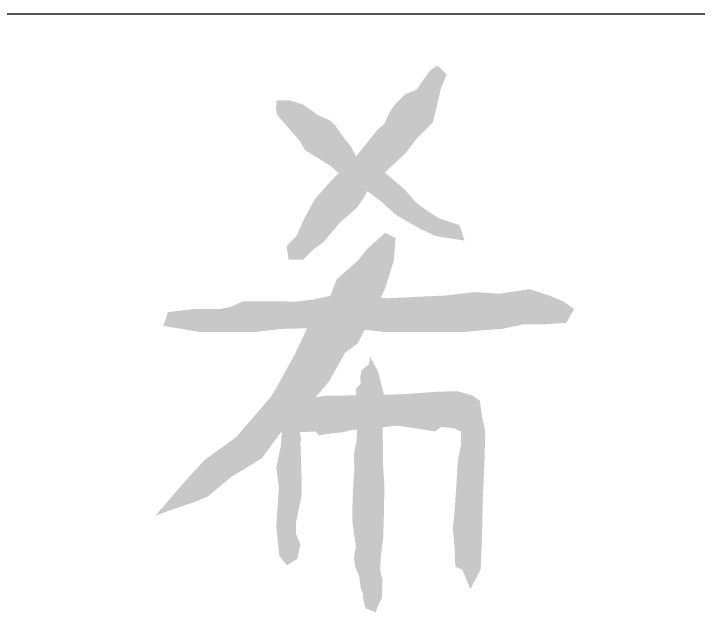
# Model space of a CAD drawing. Extents: x 5904849 to 6011887, y -826029 to -177002.
# Drawn here: x 5993374 to 5994041, y -287431 to -286848 of the extents above; entities that cross this region are included whole.
import ezdxf

# ---------------------------------------------------------------- set-up
doc = ezdxf.new("R2010")
doc.units = 0
doc.header["$LTSCALE"] = 1000
doc.header["$MEASUREMENT"] = 0
doc.layers.get('0').update_dxf_attribs({"linetype": 'CONTINUOUS'})
doc.layers.add('HATCH', color=8, linetype='CONTINUOUS')

msp = doc.modelspace()

# ---------------------------------------------------------------- hatches: boundary and pattern name
at = {"layer": 'HATCH'}
h = msp.add_hatch(color=0, dxfattribs=at)
h.paths.add_polyline_path([(5993755.01, -287018.98), (5993739.54, -287005.65), (5993735.54, -287002.29), (5993720.19, -287016.55), (5993718.42, -287020.48), (5993732.07, -287030.71), (5993747.01, -287044.04), (5993770.48, -287057.37), (5993785.42, -287064.3), (5993799.29, -287066.43), (5993813.16, -287068.56), (5993808.36, -287053.63), (5993788.09, -287046.7), (5993776.35, -287039.24), (5993765.68, -287031.24)])
h.paths.add_polyline_path([(5993735.54, -287002.29), (5993731.93, -286999.26), (5993722.9, -286993.42), (5993708.06, -286987.53), (5993707.6, -286986.66), (5993695.02, -286998.81), (5993690.65, -287003.04), (5993701.12, -287012.58), (5993717.06, -287019.46), (5993718.42, -287020.48), (5993720.19, -287016.55)])
h.paths.add_polyline_path([(5993767.19, -286968.45), (5993782.38, -286953.26), (5993786.18, -286938.08), (5993789.98, -286921), (5993795.68, -286906.77), (5993787.13, -286898.23), (5993779.53, -286902.98), (5993772.89, -286912.46), (5993766.24, -286921.95), (5993755.79, -286925.75), (5993746.3, -286935.24), (5993740.6, -286942.83), (5993734.91, -286955.16), (5993728.26, -286960.86), (5993716.86, -286975.09), (5993707.6, -286986.66), (5993708.06, -286987.53), (5993722.9, -286993.42), (5993731.93, -286999.26), (5993735.54, -287002.29), (5993744.4, -286994.07), (5993755.69, -286983.58)])
h.paths.add_polyline_path([(5993696.32, -286969.4), (5993687.25, -286956.6), (5993682.45, -286951.8), (5993670.71, -286946.47), (5993663.78, -286941.68), (5993656.31, -286936.34), (5993642.97, -286932.08), (5993630.16, -286932.08), (5993629.63, -286941.14), (5993630.94, -286946.51), (5993636.03, -286952.34), (5993643.23, -286960.57), (5993652.71, -286971.41), (5993657.91, -286980.59), (5993682.98, -286996.06), (5993690.65, -287003.04), (5993695.02, -286998.81), (5993707.6, -286986.66), (5993702.72, -286977.4)])
h.paths.add_polyline_path([(5993716.43, -287024.9), (5993718.42, -287020.48), (5993717.06, -287019.46), (5993701.12, -287012.58), (5993690.65, -287003.04), (5993683.95, -287009.51), (5993667.49, -287028.22), (5993657.99, -287045.3), (5993649.45, -287064.28), (5993639.95, -287073.77), (5993641.85, -287087.05), (5993656.09, -287087.05), (5993665.59, -287077.56), (5993676.03, -287069.97), (5993692.38, -287050.43), (5993708.32, -287036.76)])
h.paths.add_polyline_path([(5993744.36, -287087.98), (5993746.05, -287066.03), (5993735.91, -287060.96), (5993717.41, -287077.67), (5993710.14, -287087.17), (5993688.59, -287106.56), (5993682.51, -287122.34), (5993691.55, -287120.32), (5993731.62, -287124.19), (5993735.91, -287115)])
h.paths.add_polyline_path([(5993731.62, -287124.19), (5993691.55, -287120.32), (5993682.51, -287122.34), (5993681.62, -287124.66), (5993659.95, -287153.96), (5993693.04, -287153.12), (5993716.05, -287155.49), (5993724.12, -287140.25)])
h.paths.add_polyline_path([(5993919.8, -287135.23), (5993909.35, -287127.77), (5993895.19, -287121.94), (5993876.53, -287115.85), (5993847.23, -287120.31), (5993822.49, -287118.76), (5993796.01, -287121.94), (5993737.79, -287124.79), (5993731.62, -287124.19), (5993724.12, -287140.25), (5993716.05, -287155.49), (5993736.3, -287157.59), (5993775.09, -287157.59), (5993812.39, -287157.59), (5993828.8, -287156.1), (5993849.68, -287154.61), (5993870.57, -287150.13), (5993891.45, -287150.13), (5993912.34, -287148.64)])
h.paths.add_polyline_path([(5993681.62, -287124.66), (5993682.51, -287122.34), (5993666.33, -287125.96), (5993648.95, -287127.96), (5993621.43, -287127.77), (5993606.52, -287127.77), (5993597.56, -287127.77), (5993584.74, -287133.31), (5993575.19, -287135.23), (5993549.83, -287135.23), (5993524.47, -287138.21), (5993519.99, -287151.63), (5993555.79, -287157.59), (5993609.5, -287157.59), (5993634.86, -287154.61), (5993659.95, -287153.96)])
h.paths.add_polyline_path([(5993697.04, -287177.49), (5993708.87, -287169.04), (5993716.05, -287155.49), (5993693.04, -287153.12), (5993659.95, -287153.96), (5993648.03, -287179.17), (5993629.44, -287212.95), (5993624.58, -287220.72), (5993615.07, -287231.9), (5993590.57, -287260.23), (5993560.15, -287282.19), (5993541.56, -287302.45), (5993512.15, -287336.47), (5993531.42, -287329.47), (5993551.7, -287322.72), (5993563.53, -287317.65), (5993585.5, -287299.07), (5993615.92, -287280.5), (5993636.31, -287252.68), (5993666.62, -287223.08), (5993681.61, -287205.18)])
h.paths.add_polyline_path([(5993734.59, -287218.64), (5993713.58, -287218.99), (5993707.7, -287219.15), (5993708.06, -287226.8), (5993708.57, -287237.46), (5993708.06, -287247.37), (5993708.51, -287252.54), (5993719.91, -287251.9), (5993725.62, -287251.27), (5993733.47, -287250.4), (5993733.39, -287243.8)])
h.paths.add_polyline_path([(5993729.31, -287196.94), (5993721.34, -287181.68), (5993720.02, -287188.98), (5993712.71, -287194.95), (5993711.62, -287202.23), (5993712.05, -287208.22), (5993707.4, -287212.87), (5993707.7, -287219.15), (5993713.58, -287218.99), (5993734.59, -287218.64)])
h.paths.add_polyline_path([(5993708.06, -287226.8), (5993707.7, -287219.15), (5993691.41, -287219.62), (5993678.1, -287219.62), (5993668.31, -287221.06), (5993666.62, -287223.08), (5993636.31, -287252.68), (5993635.31, -287254.05), (5993634.39, -287268.36), (5993632.49, -287276.59), (5993629.95, -287289.25), (5993632.49, -287309.51), (5993630.59, -287336.1), (5993629.95, -287346.86), (5993631.86, -287365.85), (5993632.81, -287375.38), (5993640.09, -287384.84), (5993650.23, -287378.51), (5993653.39, -287364.59), (5993648.96, -287353.82), (5993648.96, -287343.7), (5993654.66, -287316.47), (5993654.66, -287304.45), (5993654.03, -287282.29), (5993653.39, -287265.83), (5993654.03, -287261.4), (5993652.76, -287255.07), (5993668.6, -287254.44), (5993671.13, -287258.23), (5993683.8, -287256.34), (5993695.21, -287255.07), (5993704.71, -287252.54), (5993708.51, -287252.54), (5993708.06, -287247.37), (5993708.57, -287237.46)])
h.paths.add_polyline_path([(5993828.24, -287224.68), (5993821.28, -287219.62), (5993806.07, -287215.19), (5993785.17, -287215.82), (5993760.46, -287217.72), (5993751.59, -287218.35), (5993734.59, -287218.64), (5993733.39, -287243.8), (5993733.47, -287250.4), (5993747.59, -287248.83), (5993756.66, -287250), (5993784.53, -287254.44), (5993790.23, -287250), (5993802.9, -287251.27), (5993809.84, -287254.51), (5993809.84, -287266.69), (5993806.59, -287283.75), (5993805.78, -287295.94), (5993804.96, -287311.37), (5993802.9, -287338.63), (5993801.64, -287348.13), (5993803.54, -287369.02), (5993803.54, -287372.82), (5993804.17, -287386.11), (5993811.14, -287389.28), (5993818.79, -287408.05), (5993828.88, -287388.64), (5993830.14, -287358.89), (5993830.98, -287318.68), (5993832.61, -287282.94), (5993833.31, -287254.44), (5993829.51, -287236.08)])
h.paths.add_polyline_path([(5993733.47, -287250.4), (5993725.62, -287251.27), (5993719.91, -287251.9), (5993708.51, -287252.54), (5993708.06, -287263.3), (5993705.41, -287276.57), (5993706.07, -287292.49), (5993705.41, -287297.14), (5993704.08, -287325.67), (5993704.08, -287342.26), (5993705.65, -287354.67), (5993707.46, -287366.72), (5993705.41, -287376.76), (5993706.74, -287386.05), (5993710.72, -287396.01), (5993712.05, -287406.62), (5993714.04, -287411.27), (5993714.7, -287418.57), (5993716.7, -287426.53), (5993726.66, -287430.51), (5993729.31, -287423.21), (5993732.63, -287416.58), (5993733.39, -287399.86), (5993730.98, -287389.01), (5993731.58, -287376.96), (5993733.99, -287357.68), (5993734.59, -287339), (5993735.2, -287306.47), (5993733.99, -287291.4)])

# ---------------------------------------------------------------- linework, layer by layer
msp.add_line((5990949.37, -286847.69), (5996449.37, -286847.69))

doc.saveas('drawing.dxf')
